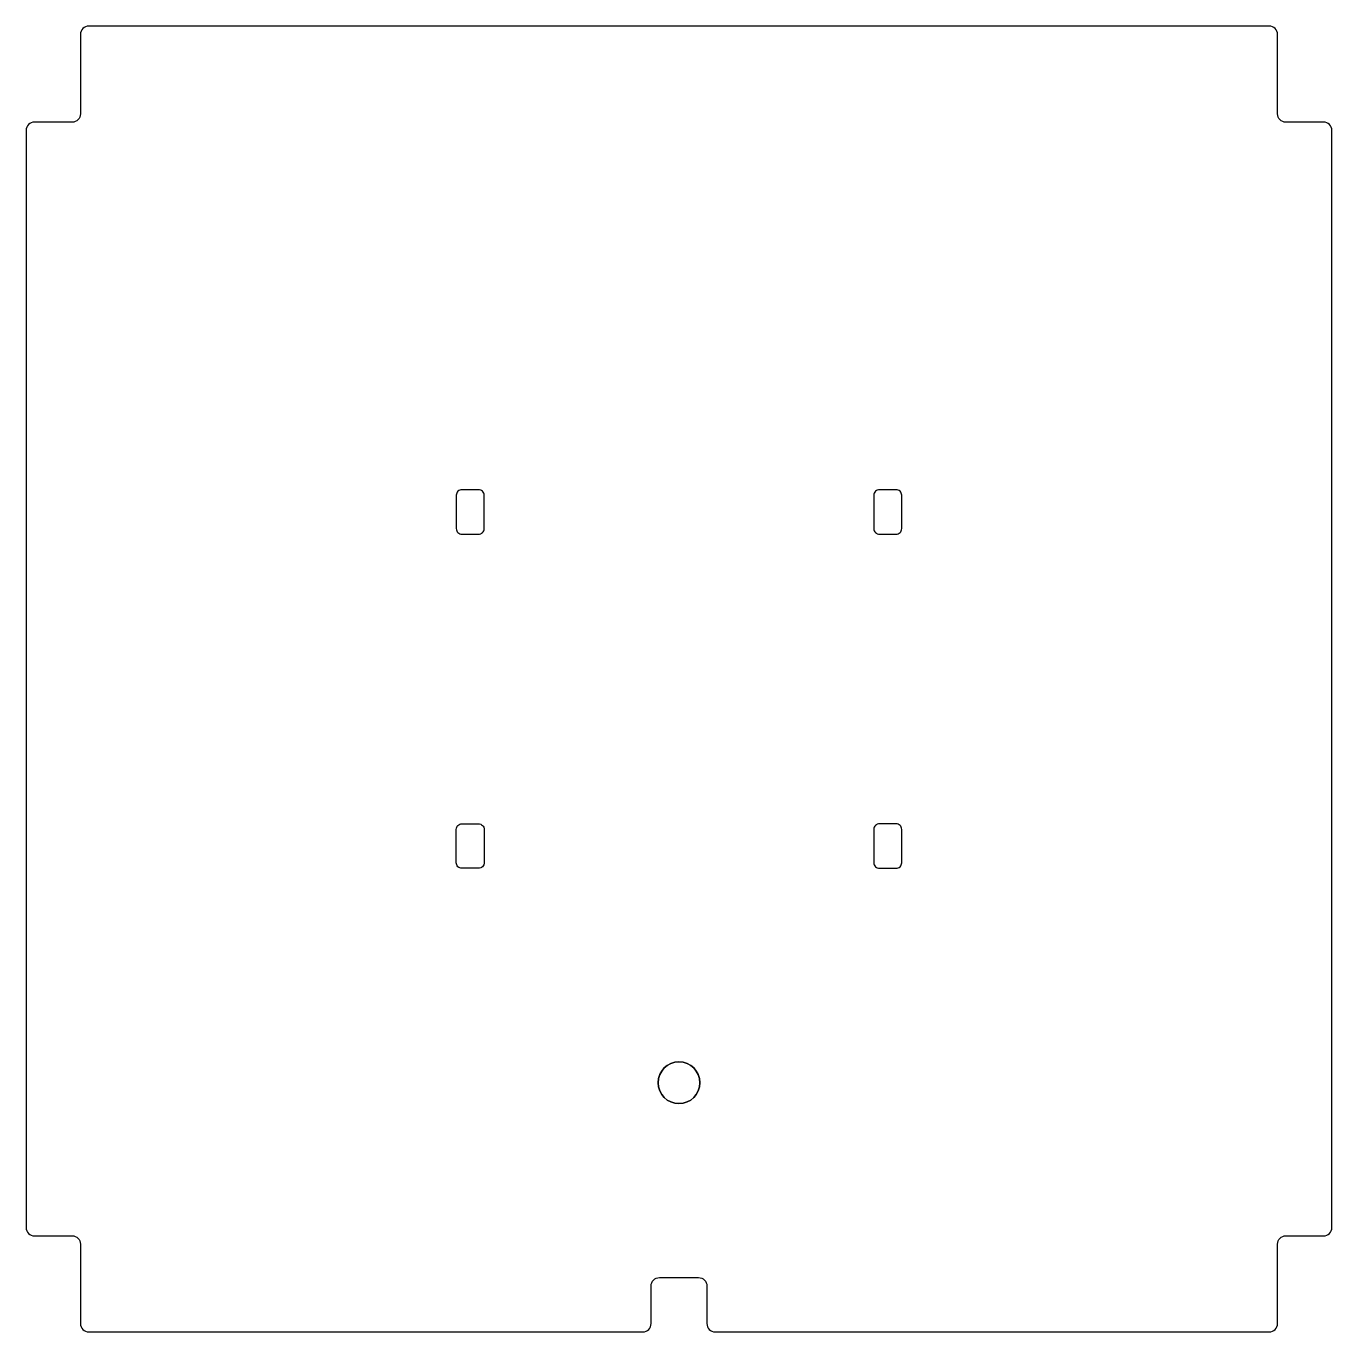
# Model space of a CAD drawing. Header units: millimetres. Extents: x -107 to 362, y -402 to 67.
import ezdxf

# ---------------------------------------------------------------- set-up
doc = ezdxf.new("R2010")
doc.units = ezdxf.units.MM
doc.layers.get('0').update_dxf_attribs({"linetype": 'CONTINUOUS'})

msp = doc.modelspace()

# ---------------------------------------------------------------- linework, layer by layer
for points in [[(-85, -401.5), (114, -401.5, 0.414214), (117, -398.5), (117, -385, -0.414214), (120, -382), (134, -382, -0.414214), (137, -385), (137, -398.5, 0.414214), (140, -401.5), (339, -401.5, 0.414214), (342, -398.5), (342, -370, -0.414214), (345, -367), (358.5, -367, 0.414214), (361.5, -364), (361.5, 30, 0.414214), (358.5, 33), (345, 33, -0.414214), (342, 36), (342, 64.5, 0.414214), (339, 67.5), (-85, 67.5, 0.414214), (-88, 64.5), (-88, 36, -0.414214), (-91, 33), (-104.5, 33, 0.414214), (-107.5, 30), (-107.5, -364, 0.414214), (-104.5, -367), (-91, -367, -0.414214), (-88, -370), (-88, -398.5, 0.414214)], [(-85, -401.5), (114, -401.5, 0.414214), (117, -398.5), (117, -385, -0.414214), (120, -382), (134, -382, -0.414214), (137, -385), (137, -398.5, 0.414214), (140, -401.5), (339, -401.5, 0.414214), (342, -398.5), (342, -370, -0.414214), (345, -367), (358.5, -367, 0.414214), (361.5, -364), (361.5, 30, 0.414214), (358.5, 33), (345, 33, -0.414214), (342, 36), (342, 64.5, 0.414214), (339, 67.5), (-85, 67.5, 0.414214), (-88, 64.5), (-88, 36, -0.414214), (-91, 33), (-104.5, 33, 0.414214), (-107.5, 30), (-107.5, -364, 0.414214), (-104.5, -367), (-91, -367, -0.414214), (-88, -370), (-88, -398.5, 0.414214)], [(57, -101, 0.414214), (55, -99), (49, -99, 0.414214), (47, -101), (47, -113, 0.414214), (49, -115), (55, -115, 0.414214), (57, -113)], [(57, -101, 0.414214), (55, -99), (49, -99, 0.414214), (47, -101), (47, -113, 0.414214), (49, -115), (55, -115, 0.414214), (57, -113)], [(207, -101, 0.414214), (205, -99), (199, -99, 0.414214), (197, -101), (197, -113, 0.414214), (199, -115), (205, -115, 0.414214), (207, -113)], [(207, -101, 0.414214), (205, -99), (199, -99, 0.414214), (197, -101), (197, -113, 0.414214), (199, -115), (205, -115, 0.414214), (207, -113)], [(55, -235), (49, -235, -0.414214), (47, -233), (47, -221, -0.414214), (49, -219), (55, -219, -0.414214), (57, -221), (57, -233, -0.414214)], [(55, -235), (49, -235, -0.414214), (47, -233), (47, -221, -0.414214), (49, -219), (55, -219, -0.414214), (57, -221), (57, -233, -0.414214)], [(197, -233, 0.414214), (199, -235), (205, -235, 0.414214), (207, -233), (207, -221, 0.414214), (205, -219), (199, -219, 0.414214), (197, -221)], [(197, -233, 0.414214), (199, -235), (205, -235, 0.414214), (207, -233), (207, -221, 0.414214), (205, -219), (199, -219, 0.414214), (197, -221)]]:
    msp.add_lwpolyline(points, format="xyb", close=True)
at = {"extrusion": (7.81042e-14, 0, -1)}
msp.add_circle((-127, -312), 7.5, dxfattribs=at)
msp.add_circle((127, -312), 7.5)

doc.saveas('drawing.dxf')
